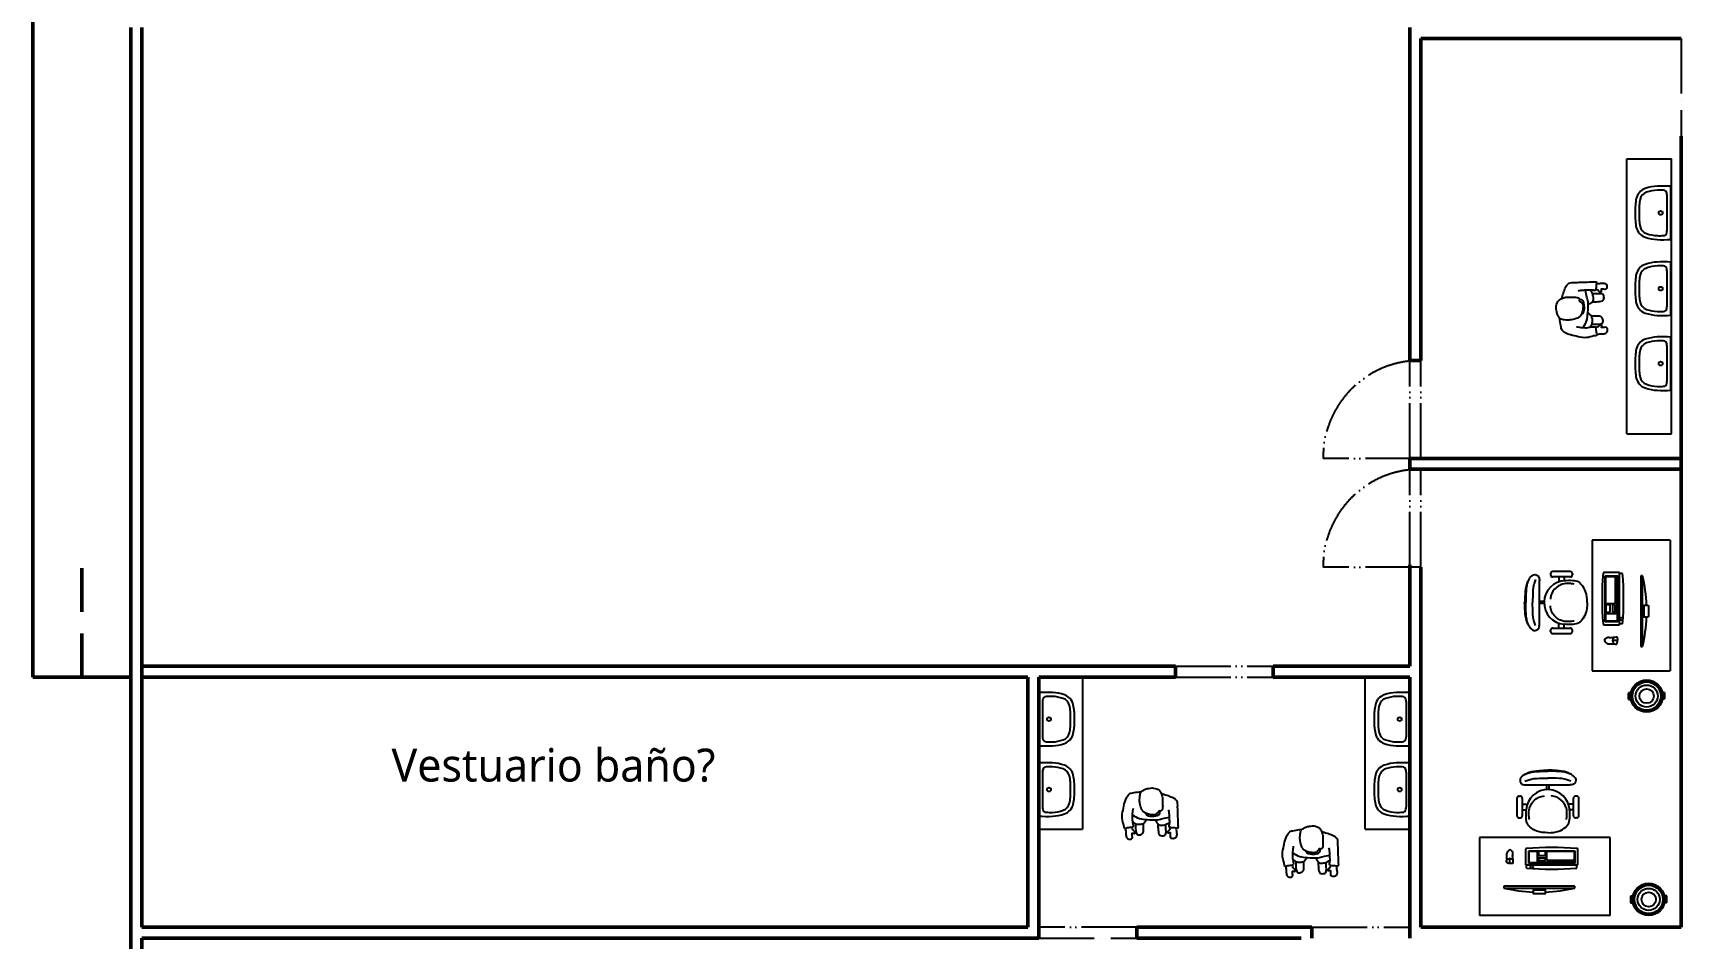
# Model space of a CAD drawing. Header units: millimetres. Extents: x 44692 to 659456, y -26273 to 37550.
# Drawn here: x 242262 to 257414, y -7818 to 504 of the extents above; entities that cross this region are included whole.
import ezdxf

# ---------------------------------------------------------------- set-up
doc = ezdxf.new("R2010")
doc.units = ezdxf.units.MM
doc.header["$LTSCALE"] = 100
doc.linetypes.add('DIVIDEX2', pattern=[6.604, 5.08, -0.508, 0, -0.508, 0, -0.508])
for name, color, linetype in [('Mesas-estantes', 230, 'Continuous'), ('Muebles', 112, 'Continuous'), ('Personal', 171, 'Continuous'), ('Puertas', 43, 'DIVIDEX2'), ('rotulo', 211, 'Continuous')]:
    doc.layers.add(name, color=color, linetype=linetype)
doc.layers.add('Paredes', color=7, linetype='Continuous', lineweight=50)
doc.styles.add('OpenSans', font='OpenSans-Regular.ttf')

# ---------------------------------------------------------------- blocks, each defined once
blk = doc.blocks.new('pa17-16')
for points, knots in [([(5.62, 2.554), (5.619, 2.543), (5.615, 2.525), (5.622, 2.49), (5.635, 2.429), (5.661, 2.406), (5.685, 2.391), (5.732, 2.383), (5.772, 2.384), (5.788, 2.397), (5.802, 2.427), (5.815, 2.416), (5.832, 2.43), (5.838, 2.457), (5.832, 2.504), (5.834, 2.562), (5.814, 2.594), (5.794, 2.628), (5.731, 2.639), (5.704, 2.63), (5.668, 2.626), (5.644, 2.605), (5.623, 2.596), (5.621, 2.567), (5.62, 2.554)], [0, 0, 0, 0, 0.297584, 0.631064, 1.068635, 1.39533, 1.69617, 2.097861, 2.458938, 2.716293, 3.010442, 3.199165, 3.447293, 3.731671, 4.119196, 4.541864, 4.881702, 5.22714, 5.673063, 5.989311, 6.327668, 6.644571, 6.906626, 7.259736, 7.259736, 7.259736, 7.259736]), ([(5.558, 2.439), (5.555, 2.422), (5.552, 2.385), (5.549, 2.333), (5.571, 2.26), (5.543, 2.259), (5.503, 2.253), (5.479, 2.243), (5.478, 2.281), (5.45, 2.344), (5.466, 2.423), (5.478, 2.503), (5.512, 2.58), (5.555, 2.585), (5.608, 2.596), (5.634, 2.6)], [0, 0, 0, 0, 0.404899, 0.829805, 1.276298, 1.516647, 1.885942, 2.122553, 2.418487, 2.881882, 3.382407, 3.897515, 4.613825, 5.020942, 5.393355, 5.393355, 5.393355, 5.393355]), ([(5.82, 2.585), (5.837, 2.582), (5.882, 2.567), (5.976, 2.542), (5.972, 2.461), (5.979, 2.393), (5.981, 2.315), (5.989, 2.261), (5.969, 2.266), (5.94, 2.266), (5.906, 2.267), (5.901, 2.281), (5.909, 2.318), (5.901, 2.361), (5.902, 2.401), (5.896, 2.424), (5.893, 2.435)], [6.682038, 6.682038, 6.682038, 6.682038, 7.076266, 7.806153, 8.304227, 8.77662, 9.284333, 9.649979, 9.844608, 10.160206, 10.472731, 10.661147, 10.998544, 11.371438, 11.724832, 12.051545, 12.051545, 12.051545, 12.051545]), ([(5.552, 2.381), (5.573, 2.365), (5.622, 2.34), (5.692, 2.338), (5.795, 2.332), (5.838, 2.352), (5.881, 2.361), (5.902, 2.366)], [0, 0, 0, 0, 0.49262, 0.970296, 1.525877, 1.91054, 2.357805, 2.357805, 2.357805, 2.357805]), ([(5.555, 2.321), (5.56, 2.315), (5.571, 2.304), (5.589, 2.292), (5.625, 2.291), (5.661, 2.297), (5.673, 2.315), (5.686, 2.33), (5.691, 2.338)], [0, 0, 0, 0, 0.262594, 0.520609, 0.853848, 1.185107, 1.43842, 1.738028, 1.738028, 1.738028, 1.738028]), ([(5.672, 2.399), (5.675, 2.395), (5.684, 2.383), (5.704, 2.372), (5.735, 2.37), (5.774, 2.373), (5.809, 2.387), (5.812, 2.401), (5.814, 2.42)], [0.121052, 0.121052, 0.121052, 0.121052, 0.297289, 0.584433, 0.895396, 1.26174, 1.600834, 1.760925, 1.760925, 1.760925, 1.760925]), ([(5.771, 2.336), (5.774, 2.331), (5.779, 2.32), (5.795, 2.295), (5.815, 2.285), (5.861, 2.291), (5.884, 2.306), (5.899, 2.312), (5.906, 2.315)], [0, 0, 0, 0, 0.233477, 0.532145, 0.79329, 1.163492, 1.458071, 1.725911, 1.725911, 1.725911, 1.725911]), ([(5.491, 2.248), (5.494, 2.237), (5.498, 2.215), (5.497, 2.181), (5.512, 2.145), (5.557, 2.147), (5.563, 2.168), (5.55, 2.213), (5.575, 2.2), (5.591, 2.209), (5.574, 2.226), (5.562, 2.234), (5.556, 2.252), (5.556, 2.26)], [0, 0, 0, 0, 0.324329, 0.654038, 0.980089, 1.31306, 1.562526, 1.890179, 2.123217, 2.319335, 2.559559, 2.78492, 3.066636, 3.066636, 3.066636, 3.066636]), ([(5.587, 2.295), (5.587, 2.288), (5.587, 2.267), (5.588, 2.187), (5.635, 2.19), (5.667, 2.213), (5.661, 2.262), (5.66, 2.288), (5.661, 2.301)], [0.078483, 0.078483, 0.078483, 0.078483, 0.321516, 0.797556, 1.122606, 1.448668, 1.830958, 2.166281, 2.166281, 2.166281, 2.166281]), ([(5.794, 2.299), (5.795, 2.286), (5.798, 2.261), (5.804, 2.2), (5.826, 2.187), (5.867, 2.191), (5.876, 2.212), (5.872, 2.261), (5.871, 2.286), (5.871, 2.298)], [0, 0, 0, 0, 0.353805, 0.775896, 1.041599, 1.377968, 1.615337, 2.001902, 2.313716, 2.313716, 2.313716, 2.313716]), ([(5.971, 2.265), (5.97, 2.255), (5.969, 2.234), (5.979, 2.202), (5.967, 2.164), (5.922, 2.163), (5.913, 2.183), (5.923, 2.229), (5.899, 2.213), (5.882, 2.221), (5.898, 2.24), (5.908, 2.248), (5.912, 2.262), (5.913, 2.268)], [0.038839, 0.038839, 0.038839, 0.038839, 0.324329, 0.654038, 0.980089, 1.31306, 1.562526, 1.890179, 2.123217, 2.319335, 2.559559, 2.78492, 2.989829, 2.989829, 2.989829, 2.989829])]:
    blk.add_open_spline(points, degree=3, knots=knots)

msp = doc.modelspace()

# ---------------------------------------------------------------- linework, layer by layer
at = {"layer": 'Mesas-estantes'}
for p, q in [((251409.551, -7462.87), (251409.551, -5990.204)), ((251409.551, -7717.748), (251409.551, -7562.87))]:
    msp.add_line(p, q, dxfattribs=at)
at = {"layer": 'Muebles'}
for p, q in [((256915.297, -3180.806), (256915.297, -652.785)), ((256915.297, -652.785), (257326.571, -652.785)), ((257326.571, -3180.806), (257326.571, -652.785)), ((257319.542, -1395.145), (257319.542, -906.295)), ((257284.939, -1312.203), (257284.939, -989.237)), ((257319.542, -2092.169), (257319.542, -1603.318)), ((257284.939, -2009.227), (257284.939, -1686.26)), ((257284.939, -2697.84), (257284.939, -2374.873)), ((257319.542, -2780.781), (257319.542, -2291.931)), ((256915.297, -3180.806), (257326.571, -3180.806)), ((257312.968, -4160.752), (256596.31, -4160.752)), ((256596.31, -4160.752), (256596.31, -5362.335)), ((257312.968, -4160.752), (257312.968, -5362.335)), ((256111.773, -4933.556), (256111.773, -4533.028)), ((256214.134, -4468.07), (256214.134, -4478.083)), ((256394.371, -4448.043), (256234.16, -4448.043)), ((256394.371, -4498.109), (256234.16, -4498.109)), ((256289.233, -4498.109), (256289.233, -4543.944)), ((256339.299, -4498.109), (256339.299, -4533.602)), ((256414.398, -4468.07), (256414.398, -4478.083)), ((256846.933, -4456.785), (256706.98, -4456.785)), ((256716.993, -4486.825), (256832.929, -4486.825)), ((256716.993, -4909.382), (256716.993, -4486.825)), ((256720.896, -4492.474), (256808.059, -4492.474)), ((256720.896, -4744.472), (256720.896, -4492.474)), ((256808.059, -4492.474), (256808.059, -4744.472)), ((256815.377, -4492.474), (256828.085, -4492.474)), ((256815.377, -4744.472), (256815.377, -4492.474)), ((256828.085, -4492.474), (256828.085, -4744.472)), ((256832.929, -4486.825), (256832.929, -4909.382)), ((256846.933, -4939.421), (256846.933, -4456.785)), ((256876.972, -4466.798), (256846.933, -4466.798)), ((257059.913, -4486.626), (257043.725, -4486.626)), ((257043.725, -4486.626), (257043.725, -5137.94)), ((257059.913, -5137.94), (257059.913, -4486.626)), ((256154.434, -4723.279), (256111.773, -4723.279)), ((256154.434, -4743.305), (256111.773, -4743.305)), ((256808.059, -4744.472), (256720.896, -4744.472)), ((256760.935, -4755.305), (256720.896, -4755.305)), ((256720.896, -4755.305), (256720.896, -4820.389)), ((256720.896, -4820.389), (256760.935, -4820.389)), ((256720.896, -4832.867), (256828.085, -4832.867)), ((256720.896, -4904.879), (256720.896, -4832.867)), ((256760.935, -4820.389), (256760.935, -4755.305)), ((256808.059, -4755.305), (256784.6, -4755.305)), ((256784.6, -4755.305), (256784.6, -4820.389)), ((256784.6, -4820.389), (256808.059, -4820.389)), ((256808.059, -4820.389), (256808.059, -4755.305)), ((256828.085, -4744.472), (256815.377, -4744.472)), ((256815.377, -4755.305), (256828.085, -4755.305)), ((256815.377, -4820.389), (256815.377, -4755.305)), ((256828.085, -4820.389), (256815.377, -4820.389)), ((256828.085, -4755.305), (256828.085, -4820.389)), ((256828.085, -4832.867), (256828.085, -4904.879)), ((256214.134, -4998.514), (256214.134, -4988.501)), ((256234.16, -4968.475), (256394.371, -4968.475)), ((256289.233, -4968.475), (256289.233, -4922.64)), ((256339.299, -4968.475), (256339.299, -4932.982)), ((256414.398, -4998.514), (256414.398, -4988.501)), ((256706.98, -4939.421), (256846.933, -4939.421)), ((256832.929, -4909.382), (256716.993, -4909.382)), ((256828.085, -4904.879), (256720.896, -4904.879)), ((256876.972, -4929.408), (256846.933, -4929.408)), ((256234.16, -5018.54), (256394.371, -5018.54)), ((256831.052, -5082.693), (256786.207, -5082.693)), ((257043.725, -5137.94), (257059.913, -5137.94)), ((251909.551, -5417.748), (251919.551, -5417.748)), ((251909.551, -5417.748), (251909.551, -6817.748)), ((254510.343, -6817.748), (254510.343, -5417.748)), ((256596.31, -5362.335), (257312.968, -5362.335)), ((251509.551, -5560.931), (251509.551, -6049.781)), ((254920.343, -5560.931), (254920.343, -6049.781)), ((256930.458, -5564.279), (256931.17, -5563.845)), ((256951.96, -5564.279), (256930.458, -5564.279)), ((256930.458, -5564.279), (256930.458, -5565.267)), ((256930.458, -5565.267), (256930.458, -5622.147)), ((256930.458, -5565.267), (256931.88, -5565.267)), ((256952.046, -5563.845), (256931.17, -5563.845)), ((256931.88, -5622.147), (256931.88, -5565.267)), ((256938.99, -5565.267), (256931.88, -5565.267)), ((256938.99, -5622.147), (256938.99, -5565.267)), ((256940.412, -5565.267), (256938.99, -5565.267)), ((256940.412, -5565.267), (256940.412, -5622.147)), ((256951.768, -5565.267), (256940.412, -5565.267)), ((257262.154, -5559.866), (257241.926, -5559.866)), ((257262.866, -5560.3), (257242.025, -5560.3)), ((257242.245, -5561.288), (257252.912, -5561.288)), ((257252.912, -5618.168), (257252.912, -5561.288)), ((257254.334, -5561.288), (257252.912, -5561.288)), ((257254.334, -5561.288), (257254.334, -5618.168)), ((257254.334, -5561.288), (257261.444, -5561.288)), ((257261.444, -5561.288), (257261.444, -5618.168)), ((257262.866, -5561.288), (257261.444, -5561.288)), ((257262.866, -5560.3), (257262.154, -5559.866)), ((257262.866, -5561.288), (257262.866, -5560.3)), ((257262.866, -5618.168), (257262.866, -5561.288)), ((251544.154, -5643.873), (251544.154, -5966.84)), ((254885.74, -5643.873), (254885.74, -5966.84)), ((256930.458, -5622.147), (256930.458, -5623.135)), ((256930.458, -5622.147), (256931.88, -5622.147)), ((256930.458, -5623.135), (256931.17, -5623.569)), ((256930.458, -5623.135), (256952.211, -5623.135)), ((256931.17, -5623.569), (256952.301, -5623.569)), ((256938.99, -5622.147), (256931.88, -5622.147)), ((256938.99, -5622.147), (256940.412, -5622.147)), ((256952.01, -5622.147), (256940.412, -5622.147)), ((257243.307, -5619.59), (257262.154, -5619.59)), ((257243.385, -5619.156), (257262.866, -5619.156)), ((257243.558, -5618.168), (257254.334, -5618.168)), ((257252.912, -5618.168), (257254.334, -5618.168)), ((257254.334, -5618.168), (257261.444, -5618.168)), ((257261.444, -5618.168), (257262.866, -5618.168)), ((257262.866, -5619.156), (257262.154, -5619.59)), ((257262.866, -5619.156), (257262.866, -5618.168)), ((251509.551, -6208.397), (251509.551, -6697.247)), ((254920.343, -6208.397), (254920.343, -6697.247)), ((251544.154, -6291.339), (251544.154, -6614.306)), ((254885.74, -6291.339), (254885.74, -6614.306)), ((255924.647, -6512.413), (255934.66, -6512.413)), ((255989.606, -6410.052), (256390.133, -6410.052)), ((256179.856, -6452.713), (256179.856, -6410.052)), ((256199.883, -6452.713), (256199.883, -6410.052)), ((256455.092, -6512.413), (256445.078, -6512.413)), ((255904.621, -6532.439), (255904.621, -6692.65)), ((255954.687, -6532.439), (255954.687, -6692.65)), ((255954.687, -6587.512), (256000.521, -6587.512)), ((255954.687, -6637.578), (255990.179, -6637.578)), ((256425.052, -6587.512), (256379.217, -6587.512)), ((256425.052, -6637.578), (256389.559, -6637.578)), ((256425.052, -6692.65), (256425.052, -6532.439)), ((256475.118, -6692.65), (256475.118, -6532.439)), ((251509.551, -6817.748), (251909.551, -6817.748)), ((254510.343, -6817.748), (254920.343, -6817.748)), ((255924.647, -6712.677), (255934.66, -6712.677)), ((256455.092, -6712.677), (256445.078, -6712.677)), ((256762.41, -6894.589), (255560.826, -6894.589)), ((255560.826, -6894.589), (255560.826, -7611.247)), ((256762.41, -7611.247), (256762.41, -6894.589)), ((255840.468, -7129.331), (255840.468, -7084.486)), ((255983.74, -7005.259), (255983.74, -7145.212)), ((256013.78, -7131.208), (256013.78, -7015.272)), ((256013.78, -7015.272), (256436.337, -7015.272)), ((256018.282, -7126.364), (256018.282, -7019.175)), ((256018.282, -7019.175), (256090.295, -7019.175)), ((256090.295, -7019.175), (256090.295, -7126.364)), ((256167.856, -7019.175), (256102.772, -7019.175)), ((256102.772, -7019.175), (256102.772, -7059.214)), ((256102.772, -7059.214), (256167.856, -7059.214)), ((256167.856, -7082.879), (256102.772, -7082.879)), ((256102.772, -7082.879), (256102.772, -7106.338)), ((256102.772, -7106.338), (256167.856, -7106.338)), ((256102.772, -7126.364), (256102.772, -7113.656)), ((256102.772, -7113.656), (256167.856, -7113.656)), ((256167.856, -7059.214), (256167.856, -7019.175)), ((256167.856, -7106.338), (256167.856, -7082.879)), ((256167.856, -7113.656), (256167.856, -7126.364)), ((256178.69, -7106.338), (256178.69, -7019.175)), ((256178.69, -7019.175), (256430.687, -7019.175)), ((256430.687, -7106.338), (256178.69, -7106.338)), ((256178.69, -7126.364), (256178.69, -7113.656)), ((256178.69, -7113.656), (256430.687, -7113.656)), ((256430.687, -7019.175), (256430.687, -7106.338)), ((256430.687, -7113.656), (256430.687, -7126.364)), ((256436.337, -7015.272), (256436.337, -7131.208)), ((256466.376, -7145.212), (256466.376, -7005.259)), ((255983.74, -7145.212), (256466.376, -7145.212)), ((255993.753, -7175.251), (255993.753, -7145.212)), ((256436.337, -7131.208), (256013.78, -7131.208)), ((256090.295, -7126.364), (256018.282, -7126.364)), ((256167.856, -7126.364), (256102.772, -7126.364)), ((256430.687, -7126.364), (256178.69, -7126.364)), ((256456.363, -7175.251), (256456.363, -7145.212)), ((255785.222, -7342.004), (255785.222, -7358.192)), ((256436.535, -7342.004), (255785.222, -7342.004)), ((255785.222, -7358.192), (256436.535, -7358.192)), ((256436.535, -7358.192), (256436.535, -7342.004)), ((256949.497, -7434.158), (256950.209, -7433.725)), ((256970.998, -7434.158), (256949.497, -7434.158)), ((256949.497, -7434.158), (256949.497, -7435.147)), ((256949.497, -7435.147), (256949.497, -7492.027)), ((256949.497, -7435.147), (256950.919, -7435.147)), ((256949.497, -7492.027), (256949.497, -7493.015)), ((256949.497, -7492.027), (256950.919, -7492.027)), ((256949.497, -7493.015), (256950.209, -7493.449)), ((256949.497, -7493.015), (256971.249, -7493.015)), ((256971.085, -7433.725), (256950.209, -7433.725)), ((256950.209, -7493.449), (256971.34, -7493.449)), ((256950.919, -7492.027), (256950.919, -7435.147)), ((256958.029, -7435.147), (256950.919, -7435.147)), ((256958.029, -7492.027), (256950.919, -7492.027)), ((256958.029, -7492.027), (256958.029, -7435.147)), ((256959.451, -7435.147), (256958.029, -7435.147)), ((256958.029, -7492.027), (256959.451, -7492.027)), ((256959.451, -7435.147), (256959.451, -7492.027)), ((256970.806, -7435.147), (256959.451, -7435.147)), ((256971.048, -7492.027), (256959.451, -7492.027)), ((257281.192, -7429.746), (257260.964, -7429.746)), ((257281.904, -7430.179), (257261.063, -7430.179)), ((257261.284, -7431.168), (257271.95, -7431.168)), ((257262.346, -7489.469), (257281.192, -7489.469)), ((257262.424, -7489.036), (257281.904, -7489.036)), ((257262.597, -7488.047), (257273.372, -7488.047)), ((257271.95, -7488.047), (257271.95, -7431.168)), ((257273.372, -7431.168), (257271.95, -7431.168)), ((257271.95, -7488.047), (257273.372, -7488.047)), ((257273.372, -7431.168), (257273.372, -7488.047)), ((257273.372, -7431.168), (257280.482, -7431.168)), ((257273.372, -7488.047), (257280.482, -7488.047)), ((257280.482, -7431.168), (257280.482, -7488.047)), ((257281.904, -7431.168), (257280.482, -7431.168)), ((257280.482, -7488.047), (257281.904, -7488.047)), ((257281.904, -7430.179), (257281.192, -7429.746)), ((257281.904, -7489.036), (257281.192, -7489.469)), ((257281.904, -7431.168), (257281.904, -7430.179)), ((257281.904, -7488.047), (257281.904, -7431.168)), ((257281.904, -7489.036), (257281.904, -7488.047)), ((256762.41, -7611.247), (255560.826, -7611.247))]:
    msp.add_line(p, q, dxfattribs=at)
for points in [[(257114.274, -4765.133), (257114.274, -4859.433, -0.414213562), (257106.641, -4867.066), (257075.991, -4867.066), (257075.991, -4757.5), (257106.641, -4757.5, -0.414213562)], [(256158.028, -7412.553), (256063.728, -7412.553, -0.414213562), (256056.095, -7404.92), (256056.095, -7374.27), (256165.662, -7374.27), (256165.662, -7404.92, -0.414213562)]]:
    msp.add_lwpolyline(points, format="xyb", close=True, dxfattribs=at)
for centre, radius in [((257226.298, -1150.72), 17.983), ((257226.298, -1847.744), 17.983), ((257226.298, -2536.356), 17.983), ((256863.618, -4881.56), 12.174), ((257097.415, -5593.087), 148.28), ((257097.415, -5593.087), 137.813), ((257097.415, -5593.087), 129.948), ((257097.415, -5593.087), 101.508), ((257097.415, -5593.087), 66.656), ((251602.795, -5805.356), 17.983), ((254827.099, -5805.356), 17.983), ((251602.795, -6452.822), 17.983), ((254827.099, -6452.822), 17.983), ((256041.601, -7161.897), 12.174), ((257116.453, -7462.966), 148.28), ((257116.453, -7462.966), 137.813), ((257116.453, -7462.966), 129.948), ((257116.453, -7462.966), 101.508), ((257116.453, -7462.966), 66.656)]:
    msp.add_circle(centre, radius, dxfattribs=at)
for centre, radius, start, end in [((257212.695, -1296.004), 390.943, 92.6930361, 109.3406203), ((257249.432, -2077.027), 1172.83, 86.5729043, 92.6930361), ((257384.135, -1102.963), 390.943, 167.4428702, 176.4982177), ((257124.652, -1045.165), 125.102, 109.34062, 167.4428702), ((257384.135, -1102.963), 354.977, 167.4428702, 176.4982177), ((257124.652, -1045.165), 89.135, 109.34062, 167.4428702), ((257212.695, -1296.004), 354.977, 92.6930361, 109.3406203), ((257213.834, -2078.143), 1136.863, 88.0233762, 90.8979986), ((257252.882, -973.232), 31.275, 5.5937168, 89.6994569), ((257089.468, -989.237), 195.472, 0.0000002, 5.5937168), ((258164.562, -1150.72), 1172.83, 176.4982177, 183.5017823), ((258164.562, -1150.72), 1136.863, 176.4982177, 183.5017823), ((257384.135, -1198.477), 390.943, 183.5017823, 192.5571298), ((257124.652, -1256.275), 125.102, 192.5571298, 250.65938), ((257384.135, -1198.477), 354.977, 183.5017823, 192.5571298), ((257124.652, -1256.275), 89.135, 192.5571298, 250.65938), ((257212.695, -1005.436), 354.977, 250.6593797, 267.3069639), ((257213.834, -223.297), 1136.863, 269.1020014, 271.9766238), ((257252.882, -1328.208), 31.275, 270.3005431, 354.4062832), ((257089.468, -1312.203), 195.472, 354.4062832, 359.9999998), ((257212.695, -1005.436), 390.943, 250.6593797, 267.3069639), ((257249.432, -224.412), 1172.83, 267.3069639, 273.4270957), ((257124.652, -1742.189), 125.102, 109.34062, 167.4428702), ((257124.652, -1742.189), 89.135, 109.34062, 167.4428702), ((257212.695, -1993.028), 390.943, 92.6930361, 109.3406203), ((257212.695, -1993.028), 354.977, 92.6930361, 109.3406203), ((257249.432, -2774.051), 1172.83, 86.5729043, 92.6930361), ((257213.834, -2775.167), 1136.863, 88.0233762, 90.8979986), ((257252.882, -1670.255), 31.275, 5.5937168, 89.6994569), ((258164.562, -1847.744), 1172.83, 176.4982177, 183.5017823), ((257384.135, -1799.986), 390.943, 167.4428702, 176.4982177), ((258164.562, -1847.744), 1136.863, 176.4982177, 183.5017823), ((257384.135, -1799.986), 354.977, 167.4428702, 176.4982177), ((257089.468, -1686.26), 195.472, 0.0000002, 5.5937168), ((257384.135, -1895.501), 390.943, 183.5017823, 192.5571298), ((257384.135, -1895.501), 354.977, 183.5017823, 192.5571298), ((257124.652, -1953.298), 125.102, 192.5571298, 250.65938), ((257124.652, -1953.298), 89.135, 192.5571298, 250.65938), ((257212.695, -1702.459), 390.943, 250.6593797, 267.3069639), ((257212.695, -1702.459), 354.977, 250.6593797, 267.3069639), ((257249.432, -921.436), 1172.83, 267.3069639, 273.4270957), ((257213.834, -920.32), 1136.863, 269.1020014, 271.9766238), ((257252.882, -2025.232), 31.275, 270.3005431, 354.4062832), ((257089.468, -2009.227), 195.472, 354.4062832, 359.9999998), ((257384.135, -2488.599), 390.943, 167.4428702, 176.4982177), ((257124.652, -2430.801), 125.102, 109.34062, 167.4428702), ((257384.135, -2488.599), 354.977, 167.4428702, 176.4982177), ((257124.652, -2430.801), 89.135, 109.34062, 167.4428702), ((257212.695, -2681.641), 390.943, 92.6930361, 109.3406203), ((257212.695, -2681.641), 354.977, 92.6930361, 109.3406203), ((257249.432, -3462.664), 1172.83, 86.5729043, 92.6930361), ((257213.834, -3463.78), 1136.863, 88.0233762, 90.8979986), ((257252.882, -2358.868), 31.275, 5.5937168, 89.6994569), ((257089.468, -2374.873), 195.472, 0.0000002, 5.5937168), ((258164.562, -2536.356), 1172.83, 176.4982177, 183.5017823), ((258164.562, -2536.356), 1136.863, 176.4982177, 183.5017823), ((257384.135, -2584.114), 390.943, 183.5017823, 192.5571298), ((257124.652, -2641.911), 125.102, 192.5571298, 250.65938), ((257384.135, -2584.114), 354.977, 183.5017823, 192.5571298), ((257124.652, -2641.911), 89.135, 192.5571298, 250.65938), ((257212.695, -2391.072), 354.977, 250.6593797, 267.3069639), ((257252.882, -2713.844), 31.275, 270.3005431, 354.4062832), ((257089.468, -2697.84), 195.472, 354.4062832, 359.9999998), ((257212.695, -2391.072), 390.943, 250.6593797, 267.3069639), ((257249.432, -1610.049), 1172.83, 267.3069639, 273.4270957), ((257213.834, -1608.933), 1136.863, 269.1020014, 271.9766238), ((256354.447, -4733.292), 200.264, 91.3986494, 265.6618414), ((256234.16, -4468.07), 20.026, 90, 180), ((256234.16, -4478.083), 20.026, 180, 270), ((256394.371, -4468.07), 20.026, 0, 90), ((256394.371, -4478.083), 20.026, 270, 0), ((259417.803, -4698.103), 2730.65, 175.140832, 184.859168), ((256706.98, -4466.798), 10.013, 90, 180), ((253868.252, -4698.103), 3017.598, 355.6038543, 4.3961457), ((255672.183, -4812.283), 1425.428, 2.202588, 13.2065658), ((256234.16, -4988.501), 20.026, 90, 180), ((256234.16, -4998.514), 20.026, 180, 270), ((256394.371, -4988.501), 20.026, 0, 90), ((256394.371, -4998.514), 20.026, 270, 0), ((256706.98, -4929.408), 10.013, 180, 270), ((255672.183, -4812.283), 1425.428, 346.7934342, 357.797412), ((251579.661, -6731.664), 1172.83, 87.3069639, 93.4270957), ((251576.211, -5627.868), 31.275, 90.3005431, 174.4062832), ((251615.259, -6732.78), 1136.863, 89.1020014, 91.9766238), ((251616.398, -5950.641), 354.977, 70.6593797, 87.3069639), ((251616.398, -5950.641), 390.943, 70.6593797, 87.3069639), ((251704.44, -5699.802), 125.102, 12.5571298, 70.65938), ((254725.453, -5699.802), 125.102, 109.34062, 167.4428702), ((254813.496, -5950.641), 390.943, 92.6930361, 109.3406203), ((254813.496, -5950.641), 354.977, 92.6930361, 109.3406203), ((254850.233, -6731.664), 1172.83, 86.5729043, 92.6930361), ((254814.635, -6732.78), 1136.863, 88.0233762, 90.8979986), ((254853.683, -5627.868), 31.275, 5.5937168, 89.6994569), ((251739.625, -5643.873), 195.472, 174.4062832, 179.9999998), ((251704.44, -5699.802), 89.135, 12.5571298, 70.65938), ((251444.958, -5757.599), 354.977, 3.5017823, 12.5571298), ((250664.531, -5805.356), 1136.863, 356.4982177, 3.5017823), ((251444.958, -5757.599), 390.943, 3.5017823, 12.5571298), ((253005.811, -5805.356), 1172.83, 176.4982177, 183.5017823), ((254984.936, -5757.599), 390.943, 167.4428702, 176.4982177), ((253424.082, -5805.356), 1172.83, 356.4982177, 3.5017823), ((255765.363, -5805.356), 1136.863, 176.4982177, 183.5017823), ((254984.936, -5757.599), 354.977, 167.4428702, 176.4982177), ((254725.453, -5699.802), 89.135, 109.34062, 167.4428702), ((254690.269, -5643.873), 195.472, 0.0000002, 5.5937168), ((251444.958, -5853.114), 354.977, 347.4428702, 356.4982177), ((251444.958, -5853.114), 390.943, 347.4428702, 356.4982177), ((254984.936, -5853.114), 390.943, 183.5017823, 192.5571298), ((254984.936, -5853.114), 354.977, 183.5017823, 192.5571298), ((251579.661, -4879.049), 1172.83, 266.5729043, 272.6930361), ((251739.625, -5966.84), 195.472, 180.0000002, 185.5937168), ((251576.211, -5982.845), 31.275, 185.5937168, 269.6994569), ((251615.259, -4877.933), 1136.863, 268.0233762, 270.8979986), ((251616.398, -5660.072), 354.977, 272.6930361, 289.3406203), ((251616.398, -5660.072), 390.943, 272.6930361, 289.3406203), ((251704.44, -5910.911), 89.135, 289.34062, 347.4428702), ((251704.44, -5910.911), 125.102, 289.34062, 347.4428702), ((254725.453, -5910.911), 125.102, 192.5571298, 250.65938), ((254725.453, -5910.911), 89.135, 192.5571298, 250.65938), ((254813.496, -5660.072), 390.943, 250.6593797, 267.3069639), ((254813.496, -5660.072), 354.977, 250.6593797, 267.3069639), ((254850.233, -4879.049), 1172.83, 267.3069639, 273.4270957), ((254814.635, -4877.933), 1136.863, 269.1020014, 271.9766238), ((254853.683, -5982.845), 31.275, 270.3005431, 354.4062832), ((254690.269, -5966.84), 195.472, 354.4062832, 359.9999998), ((251579.661, -7379.13), 1172.83, 87.3069639, 93.4270957), ((251616.398, -6598.107), 390.943, 70.6593797, 87.3069639), ((254813.496, -6598.107), 390.943, 92.6930361, 109.3406203), ((254850.233, -7379.13), 1172.83, 86.5729043, 92.6930361), ((251739.625, -6291.339), 195.472, 174.4062832, 179.9999998), ((251576.211, -6275.334), 31.275, 90.3005431, 174.4062832), ((251615.259, -7380.246), 1136.863, 89.1020014, 91.9766238), ((251616.398, -6598.107), 354.977, 70.6593797, 87.3069639), ((251704.44, -6347.267), 89.135, 12.5571298, 70.65938), ((251704.44, -6347.267), 125.102, 12.5571298, 70.65938), ((251444.958, -6405.065), 354.977, 3.5017823, 12.5571298), ((251444.958, -6405.065), 390.943, 3.5017823, 12.5571298), ((254984.936, -6405.065), 390.943, 167.4428702, 176.4982177), ((254725.453, -6347.267), 125.102, 109.34062, 167.4428702), ((254984.936, -6405.065), 354.977, 167.4428702, 176.4982177), ((254725.453, -6347.267), 89.135, 109.34062, 167.4428702), ((254813.496, -6598.107), 354.977, 92.6930361, 109.3406203), ((254814.635, -7380.246), 1136.863, 88.0233762, 90.8979986), ((254853.683, -6275.334), 31.275, 5.5937168, 89.6994569), ((254690.269, -6291.339), 195.472, 0.0000002, 5.5937168), ((250664.531, -6452.822), 1136.863, 356.4982177, 3.5017823), ((250664.531, -6452.822), 1172.83, 356.4982177, 3.5017823), ((255765.363, -6452.822), 1172.83, 176.4982177, 183.5017823), ((255765.363, -6452.822), 1136.863, 176.4982177, 183.5017823), ((255924.647, -6532.439), 20.026, 90, 180), ((255934.66, -6532.439), 20.026, 0, 90), ((256189.869, -6652.726), 200.264, 1.3986494, 175.6618414), ((256445.078, -6532.439), 20.026, 90, 180), ((256455.092, -6532.439), 20.026, 0, 90), ((251739.625, -6614.306), 195.472, 180.0000002, 185.5937168), ((251576.211, -6630.31), 31.275, 185.5937168, 269.6994569), ((251615.259, -5525.399), 1136.863, 268.0233762, 270.8979986), ((251616.398, -6307.538), 354.977, 272.6930361, 289.3406203), ((251704.44, -6558.377), 89.135, 289.34062, 347.4428702), ((251704.44, -6558.377), 125.102, 289.34062, 347.4428702), ((251444.958, -6500.579), 354.977, 347.4428702, 356.4982177), ((251444.958, -6500.579), 390.943, 347.4428702, 356.4982177), ((254984.936, -6500.579), 390.943, 183.5017823, 192.5571298), ((254725.453, -6558.377), 125.102, 192.5571298, 250.65938), ((254984.936, -6500.579), 354.977, 183.5017823, 192.5571298), ((254725.453, -6558.377), 89.135, 192.5571298, 250.65938), ((254813.496, -6307.538), 354.977, 250.6593797, 267.3069639), ((254814.635, -5525.399), 1136.863, 269.1020014, 271.9766238), ((254853.683, -6630.31), 31.275, 270.3005431, 354.4062832), ((254690.269, -6614.306), 195.472, 354.4062832, 359.9999998), ((251579.661, -5526.515), 1172.83, 266.5729043, 272.6930361), ((251616.398, -6307.538), 390.943, 272.6930361, 289.3406203), ((254813.496, -6307.538), 390.943, 250.6593797, 267.3069639), ((254850.233, -5526.515), 1172.83, 267.3069639, 273.4270957), ((255924.647, -6692.65), 20.026, 180, 270), ((255934.66, -6692.65), 20.026, 270, 0), ((256445.078, -6692.65), 20.026, 180, 270), ((256455.092, -6692.65), 20.026, 270, 0), ((255993.753, -7005.259), 10.013, 90, 180), ((256225.058, -9716.082), 2730.65, 85.140832, 94.859168), ((256456.363, -7005.259), 10.013, 0, 90), ((256225.058, -4166.531), 3017.598, 265.6038543, 274.3961457), ((256110.878, -5970.462), 1425.428, 256.7934342, 267.797412), ((256110.878, -5970.462), 1425.428, 272.202588, 283.2065658)]:
    msp.add_arc(centre, radius, start, end, dxfattribs=at)
for points in [[(256016.713, -4516.552), (255995.813, -4561.217), (255979.254, -4654.965), (255975.455, -4733.292)], [(256016.713, -4516.552), (256006.72, -4539.509), (255994.931, -4579.627), (255988.69, -4630.489), (255985.932, -4733.292)], [(256016.713, -4516.552), (256034.025, -4494.591), (256061.616, -4477.182), (256082.61, -4478.983), (256104.203, -4493.991), (256110.126, -4514.214), (256111.773, -4533.028)], [(256076.169, -4521.417), (256069.881, -4539.509), (256058.093, -4579.627), (256051.852, -4630.489), (256049.093, -4733.292)], [(256552.236, -4733.292), (256536.686, -4631.715), (256499.329, -4569.109), (256475.873, -4547.37), (256417.665, -4532.588), (256339.299, -4533.602)], [(256430.714, -4562.879), (256384.845, -4558.365), (256324.544, -4563.91), (256287.437, -4580.417), (256225.59, -4648.508), (256212.541, -4702.227)], [(256016.713, -4950.032), (255995.813, -4905.367), (255979.254, -4811.619), (255975.455, -4733.292)], [(256016.713, -4950.032), (256006.72, -4927.074), (255994.931, -4886.957), (255988.69, -4836.094), (255985.932, -4733.292)], [(256076.169, -4945.167), (256069.881, -4927.074), (256058.093, -4886.957), (256051.852, -4836.094), (256049.093, -4733.292)], [(256430.714, -4903.705), (256384.845, -4908.219), (256324.544, -4902.674), (256287.437, -4886.167), (256225.59, -4818.076), (256212.541, -4764.357)], [(256552.236, -4733.292), (256536.686, -4834.869), (256499.329, -4897.475), (256475.873, -4919.214), (256417.665, -4933.996), (256339.299, -4932.982)], [(256016.713, -4950.032), (256034.025, -4971.992), (256061.616, -4989.402), (256082.61, -4987.601), (256104.203, -4972.593), (256110.126, -4952.37), (256111.773, -4933.556)], [(255973.129, -6314.992), (255951.169, -6332.304), (255933.759, -6359.895), (255935.56, -6380.889), (255950.569, -6402.482), (255970.792, -6408.405), (255989.606, -6410.052)], [(255973.129, -6314.992), (256017.794, -6294.092), (256111.543, -6277.533), (256189.869, -6273.735)], [(255973.129, -6314.992), (255996.087, -6304.999), (256036.204, -6293.21), (256087.067, -6286.969), (256189.869, -6284.211)], [(255977.995, -6374.448), (255996.087, -6368.16), (256036.204, -6356.372), (256087.067, -6350.131), (256189.869, -6347.372)], [(256406.61, -6314.992), (256361.945, -6294.092), (256268.196, -6277.533), (256189.869, -6273.735)], [(256406.61, -6314.992), (256383.652, -6304.999), (256343.535, -6293.21), (256292.672, -6286.969), (256189.869, -6284.211)], [(256401.744, -6374.448), (256383.652, -6368.16), (256343.535, -6356.372), (256292.672, -6350.131), (256189.869, -6347.372)], [(256406.61, -6314.992), (256428.57, -6332.304), (256445.98, -6359.895), (256444.179, -6380.889), (256429.17, -6402.482), (256408.947, -6408.405), (256390.133, -6410.052)], [(256019.456, -6728.993), (256014.942, -6683.124), (256020.488, -6622.823), (256036.995, -6585.716), (256105.086, -6523.869), (256158.805, -6510.82)], [(256360.283, -6728.993), (256364.796, -6683.124), (256359.251, -6622.823), (256342.744, -6585.716), (256274.653, -6523.869), (256220.934, -6510.82)], [(256189.869, -6850.515), (256088.293, -6834.965), (256025.686, -6797.608), (256003.948, -6774.152), (255989.166, -6715.944), (255990.179, -6637.578)], [(256189.869, -6850.515), (256291.446, -6834.965), (256354.053, -6797.608), (256375.791, -6774.152), (256390.573, -6715.944), (256389.559, -6637.578)]]:
    msp.add_spline(points, degree=3, dxfattribs=at)
for points, start_tangent, end_tangent in [([(256831.067, -5084.682), (256827.788, -5102.931), (256824.354, -5110.418), (256821.232, -5115.097), (256804.594, -5112.953), (256786.393, -5112.988), (256762.049, -5112.988), (256747.546, -5112.602), (256733.34, -5109.326), (256716.324, -5096.692), (256709.611, -5083.278), (256716.324, -5068.305), (256733.184, -5056.919), (256748.951, -5054.891), (256765.343, -5057.543), (256789.072, -5055.359), (256817.073, -5052.016), (256826.911, -5052.182), (256830.755, -5061.442), (256831.067, -5084.682)], (0.019344641, -0.999812875), (0.019344641, -0.999812875)), ([(255838.479, -7129.346), (255820.23, -7126.067), (255812.743, -7122.633), (255808.064, -7119.511), (255810.209, -7102.873), (255810.173, -7084.672), (255810.173, -7060.329), (255810.56, -7045.825), (255813.835, -7031.619), (255826.469, -7014.603), (255839.883, -7007.89), (255854.857, -7014.603), (255866.243, -7031.463), (255868.27, -7047.23), (255865.619, -7063.622), (255867.802, -7087.351), (255871.146, -7115.352), (255870.979, -7125.19), (255861.719, -7129.034), (255838.479, -7129.346)], (-0.999812875, -0.019344641), (-0.999812875, -0.019344641))]:
    msp.add_spline(points, degree=3, dxfattribs=dict(at, start_tangent=start_tangent, end_tangent=end_tangent))
for points in [[(256791.722, -5112.46), (256791.812, -5108.753), (256791.875, -5104.007), (256791.165, -5097.712), (256789.509, -5093.267), (256787.813, -5088.198), (256785.17, -5081.883), (256788.559, -5076.232), (256790.83, -5070.074), (256791.711, -5063.12), (256791.871, -5057.843), (256791.936, -5054.979)], [(255810.702, -7090.001), (255814.408, -7090.091), (255819.154, -7090.154), (255825.449, -7089.444), (255829.895, -7087.788), (255834.963, -7086.093), (255841.278, -7083.449), (255846.93, -7086.838), (255853.087, -7089.109), (255860.042, -7089.99), (255865.319, -7090.151), (255868.182, -7090.215)]]:
    msp.add_open_spline(points, degree=3, knots=[0.00138497337, 0.00138497337, 0.00138497337, 0.00138497337, 0.01248111383, 0.01559473933, 0.02029642355, 0.02655099404, 0.03192591492, 0.03964303848, 0.04456753599, 0.05180677404, 0.0604018682, 0.0604018682, 0.0604018682, 0.0604018682], dxfattribs=at)
at = {"layer": 'Paredes'}
for p, q in [((242261.997, -5417.748), (242261.997, 8987.742)), ((243261.997, -6403.24), (243261.997, 553.583)), ((254920.343, 453.583), (254920.343, 553.583)), ((254920.343, -2507.657), (254920.343, 453.583)), ((255020.343, -2507.657), (255020.343, 453.583)), ((257413.787, 453.583), (255020.343, 453.583)), ((257413.787, -709.148), (257413.787, -446.417)), ((257413.787, -3673.035), (257413.787, -709.148)), ((254920.343, -2507.657), (255020.343, -2507.657)), ((254920.343, -3507.657), (254920.343, -3407.657)), ((255020.343, -3407.657), (254920.343, -3407.657)), ((257413.787, -3407.657), (255020.343, -3407.657)), ((257413.787, -3507.657), (254920.343, -3507.657)), ((257413.787, -3673.035), (257413.787, -6801.322)), ((254920.343, -5220.911), (254920.343, -4386.472)), ((242711.997, -4817.748), (242711.997, -4417.748)), ((255020.343, -7717.748), (255020.343, -4407.657)), ((242711.997, -5417.748), (242711.997, -5017.748)), ((254920.343, -5317.748), (254920.343, -5220.911)), ((243161.997, -5417.748), (242261.997, -5417.748)), ((242261.997, -5417.748), (242711.997, -5417.748)), ((251409.551, -5317.748), (243261.997, -5317.748)), ((251409.551, -5417.748), (243261.997, -5417.748)), ((251409.551, -5317.748), (252765.343, -5317.748)), ((251409.551, -7462.87), (251409.551, -5417.748)), ((251509.551, -7817.748), (251509.551, -5417.748)), ((252765.343, -5417.748), (251509.551, -5417.748)), ((252765.343, -5317.748), (252765.343, -5417.748)), ((253665.343, -5317.748), (254920.343, -5317.748)), ((253665.343, -5417.748), (253665.343, -5317.748)), ((254920.343, -5417.748), (253665.343, -5417.748)), ((254920.343, -7817.748), (254920.343, -5417.748)), ((251409.551, -7462.87), (251409.551, -6018.101)), ((243261.997, -6947.18), (243261.997, -6403.24)), ((257413.787, -6801.322), (257413.787, -6901.322)), ((243261.997, -6901.322), (243261.997, -7717.748)), ((257413.787, -7717.748), (257413.787, -6901.322)), ((243261.997, -7717.748), (243261.997, -7047.18)), ((251409.551, -7717.748), (251409.551, -7462.87)), ((251409.551, -7717.748), (251409.551, -7562.87)), ((243261.997, -7708.727), (243261.997, -7608.727)), ((250329.894, -7717.748), (243261.997, -7717.748)), ((250329.894, -7717.748), (251409.551, -7717.748)), ((252409.551, -7817.748), (252409.551, -7717.748)), ((252409.551, -7717.748), (254020.343, -7717.748)), ((254020.343, -7817.748), (254020.343, -7717.748)), ((255020.343, -7717.748), (257413.787, -7717.748)), ((243261.997, -7817.748), (248522.325, -7817.748)), ((250329.894, -7817.748), (243261.997, -7817.748)), ((243261.997, -9288.858), (243261.997, -7817.748)), ((243261.997, -7817.748), (243261.997, -9743.322)), ((250229.894, -7817.748), (251409.551, -7817.748)), ((251509.551, -7817.748), (251409.551, -7817.748)), ((252542.464, -7817.748), (252409.551, -7817.748)), ((252542.464, -7817.748), (253920.343, -7817.748))]:
    msp.add_line(p, q, dxfattribs=at)
at = {"layer": 'Paredes', "color": 0}
for p, q in [((243161.997, -9188.858), (243161.997, 553.583)), ((248622.325, -7717.748), (243261.997, -7717.748))]:
    msp.add_line(p, q, dxfattribs=at)
at = {"layer": 'Puertas'}
for p, q in [((257413.787, 453.583), (257413.787, -446.417)), ((254920.343, -3407.657), (254920.343, -2507.657)), ((255020.343, -3407.657), (255020.343, -2507.657)), ((255020.343, -3407.657), (254123.286, -3407.657)), ((254920.343, -4407.657), (254920.343, -3507.657)), ((255020.343, -4407.657), (255020.343, -3507.657)), ((255020.343, -4407.657), (254123.286, -4407.657)), ((252765.343, -5317.748), (253665.343, -5317.748)), ((252765.343, -5417.748), (253665.343, -5417.748)), ((252409.551, -7717.748), (251509.551, -7717.748)), ((254020.343, -7717.748), (254920.343, -7717.748)), ((251509.551, -7817.748), (252409.551, -7817.748))]:
    msp.add_line(p, q, dxfattribs=at)
for centre in [(255014.497, -3398.824), (255014.497, -4398.824)]:
    msp.add_arc(centre, 891.211, 89.4321579, 180.5678421, dxfattribs=at)

# ---------------------------------------------------------------- block references
at = {"layer": 'Personal', "xscale": 979.1504951166461, "yscale": 979.1504951166461, "zscale": 979.1504951166461}
for p, rotation in [((258688.848, -7704.036), 88.39986811930517), ((246868.691, -8860.602), 358.3998681193051), ((248342.573, -9209.434), 358.3998681193051)]:
    msp.add_blockref('pa17-16', p, dxfattribs=dict(at, rotation=rotation))

# ---------------------------------------------------------------- texts
at = {"layer": 'rotulo', "insert": (245558.5, -6076.458), "char_height": 302.68073, "width": 4207.23427, "attachment_point": 1, "style": 'OpenSans'}
msp.add_mtext('Vestuario baño?', dxfattribs=at)

doc.saveas('drawing.dxf')
